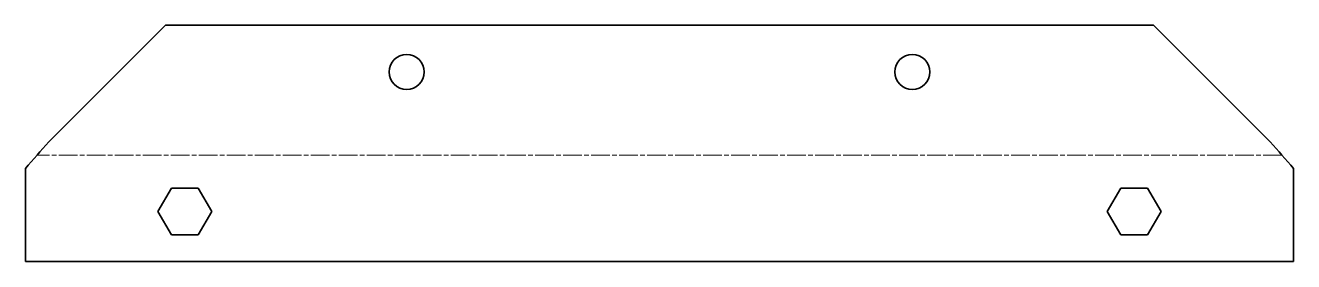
# Model space of a CAD drawing. Header units: inches. Extents: x 0 to 163, y 0 to 30.
import ezdxf

# ---------------------------------------------------------------- set-up
doc = ezdxf.new("R2010")
doc.units = ezdxf.units.IN
doc.header["$MEASUREMENT"] = 0
doc.linetypes.add('Chain', pattern=[13.68, 9.12, -1.14, 2.28, -1.14])
doc.layers.add('SIMUMAK Bend Centerline (ISO)', color=7, linetype='Chain', lineweight=9)
doc.layers.add('SIMUMAK Visible (ISO)', color=7, linetype='Continuous', lineweight=35)

# ---------------------------------------------------------------- blocks, each defined once
blk = doc.blocks.new('CD-IND-30-CSFS2-02_Sheet_3_CD-IND-30-CSFS2-02 (desplegada)')
at = {"layer": 'SIMUMAK Bend Centerline (ISO)', "ltscale": 0.263158}
blk.add_line((80, -1.5), (-80, -1.5), dxfattribs=at)
at = {"layer": 'SIMUMAK Visible (ISO)'}
for p, q in [((-78.5, 0.2), (-63.5, 15.2)), ((-63.5, 15.2), (63.5, 15.2)), ((63.5, 15.2), (78.5, 0.2)), ((-81.5, -15.2), (-81.5, -3.2)), ((81.5, -3.2), (81.5, -15.2)), ((-64.46, -8.76), (-62.73, -5.76)), ((-62.73, -5.76), (-59.27, -5.76)), ((-59.27, -5.76), (-57.54, -8.76)), ((57.54, -8.76), (59.27, -5.76)), ((59.27, -5.76), (62.73, -5.76)), ((62.73, -5.76), (64.46, -8.76)), ((-62.73, -11.76), (-64.46, -8.76)), ((-57.54, -8.76), (-59.27, -11.76)), ((59.27, -11.76), (57.54, -8.76)), ((64.46, -8.76), (62.73, -11.76)), ((-59.27, -11.76), (-62.73, -11.76)), ((62.73, -11.76), (59.27, -11.76)), ((81.5, -15.2), (-81.5, -15.2))]:
    blk.add_line(p, q, dxfattribs=at)
for centre in [(-32.5, 9.2), (32.5, 9.2)]:
    blk.add_circle(centre, 2.25, dxfattribs=at)
for points in [[(-81.5, -3.2), (-80.5, -2.07), (-79.5, -0.93), (-78.5, 0.2)], [(78.5, 0.2), (79.5, -0.93), (80.5, -2.07), (81.5, -3.2)]]:
    blk.add_open_spline(points, degree=3, dxfattribs=at)

msp = doc.modelspace()

# ---------------------------------------------------------------- block references
msp.add_blockref('CD-IND-30-CSFS2-02_Sheet_3_CD-IND-30-CSFS2-02 (desplegada)', (81.5, 15.2))

doc.saveas('drawing.dxf')
